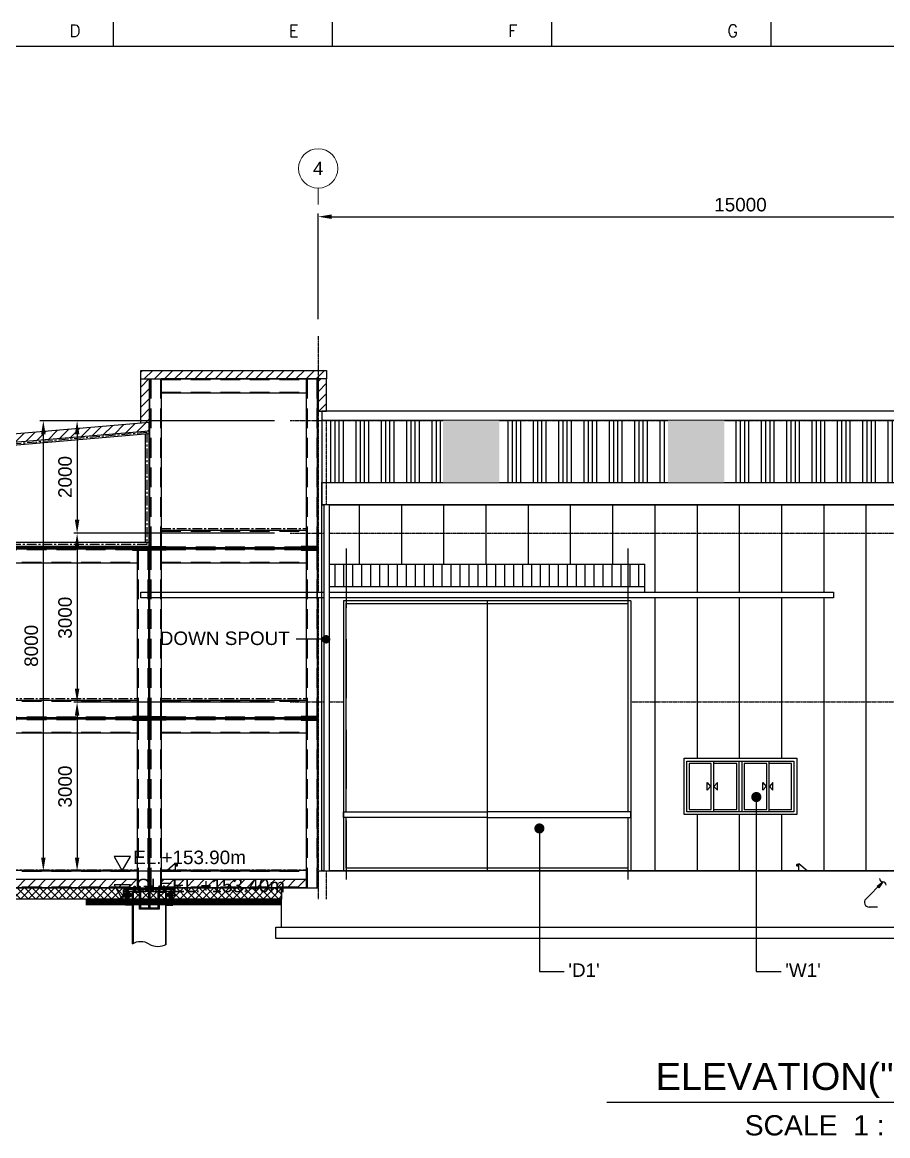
# Model space of a CAD drawing. Header units: millimetres. Extents: x 66027 to 360317, y -114806 to -64032.
# Drawn here: x 227261 to 242631, y -84436 to -64656 of the extents above; entities that cross this region are included whole.
import ezdxf
from ezdxf.enums import TextEntityAlignment as Align

# ---------------------------------------------------------------- set-up
doc = ezdxf.new("R2010")
doc.units = ezdxf.units.MM
doc.header["$LTSCALE"] = 140
doc.set_wipeout_variables(frame=1)
for name, pattern in [('CENTER', [2, 1.25, -0.25, 0.25, -0.25]), ('HIDDEN', [0.375, 0.25, -0.125]), ('Xref_PLAN_COALSHED_ELEVATION1$0$HID', [2.3, 1.5, -0.8])]:
    doc.linetypes.add(name, pattern=pattern)
doc.layers.get('Defpoints').update_dxf_attribs({"color": 175})
for name, color, linetype in [('1', 7, 'Continuous'), ('AA-WAXM-ASMB', 7, 'Continuous'), ('C_BLOCK', 7, 'Continuous'), ('C_CEN', 1, 'CENTER'), ('C_COLUMN-01', 2, 'Continuous'), ('C_CONC', 3, 'Continuous'), ('C_GIRDER', 2, 'Continuous'), ('C_HAT', 253, 'Continuous'), ('C_TEXT_01', 2, 'Continuous'), ('CONC', 3, 'Continuous'), ('DIM-SCALE', 7, 'Continuous'), ('finish', 1, 'Continuous'), ('HAT', 8, 'Continuous'), ('PLATE', 2, 'Continuous'), ('TAN-TIT', 30, 'Continuous'), ('TITLE', 7, 'Continuous'), ('Xref_Gypsum_ELEV2$0$AA-ELEV-PCN02', 2, 'Continuous'), ('Xref_Gypsum_ELEV2$0$AA-ELEV-PCN04', 4, 'Continuous'), ('Xref_Gypsum_ELEV2$0$AA-ELEV-PCN07', 7, 'Continuous'), ('Xref_Gypsum_ELEV2$0$AA-HAT', 8, 'Continuous'), ('Xref_Gypsum_ELEV2$0$NRC-A-PT-0013$0$WID', 4, 'Continuous'), ('Xref_Gypsum_ELEV2$0$WIN', 4, 'Continuous'), ('Xref_PLAN_COALSHED_ELEVATION1$0$AA-CLXM-OTHR', 8, 'Continuous'), ('Xref_PLAN_COALSHED_ELEVATION1$0$AA-DWXM-WIND', 4, 'Continuous'), ('Xref_PLAN_COALSHED_ELEVATION1$0$AA-ELEV-PCN08', 8, 'Continuous'), ('나사산', 1, 'Continuous'), ('중심선', 1, 'CENTER')]:
    doc.layers.add(name, color=color, linetype=linetype)
doc.styles.add('Arial', font='arial.ttf')
doc.styles.add('COM', font='COMPLEX', dxfattribs={"height": 5})
doc.styles.add('돋움', font='')
doc.styles.get('돋움').set_extended_font_data('Dotum')
doc.dimstyles.new('일반도면_0050', dxfattribs={"dimtxt": 200, "dimasz": 200, "dimexe": 50, "dimexo": 250, "dimgap": 75, "dimtad": 1, "dimdec": 0, "dimzin": 0, "dimdsep": 46, "dimtxsty": 'Arial', "dimcen": -250, "dimclrd": 7, "dimclre": 7, "dimclrt": 2, "dimadec": 0, "dimazin": 0, "dimtfac": 1, "dimtdec": 0, "dimtix": 1, "dimtmove": 2, "dimatfit": 3, "dimfxl": 1, "dimtolj": 1, "dimtzin": 0, "dimarcsym": 0})
doc.dimstyles.new('일반도면_0080', dxfattribs={"dimtxt": 240, "dimasz": 200, "dimexe": 80, "dimexo": 240, "dimgap": 80, "dimtad": 1, "dimdec": 0, "dimzin": 0, "dimdsep": 46, "dimtxsty": '돋움', "dimcen": -400, "dimclrd": 7, "dimclre": 7, "dimclrt": 2, "dimadec": 8, "dimazin": 0, "dimtfac": 1, "dimtdec": 4, "dimtix": 1, "dimtmove": 2, "dimatfit": 3, "dimfxl": 1, "dimtolj": 1, "dimtzin": 0, "dimarcsym": 0})
pattern_1 = [(90, (-6e-11, -161796), (-750, 5e-14), [])]
pattern_2 = [(45, (-538626.01, 32854.9), (-89.80256, 89.80256), [])]

# ---------------------------------------------------------------- blocks, each defined once
blk = doc.blocks.new('BORDER')
at = {"layer": 'TAN-TIT'}
for p, q in [((56891, 164680), (56891, 166122)), ((69870, 164680), (69870, 166122)), ((82848, 164680), (82848, 166122)), ((95827, 164680), (95827, 166122)), ((232823, 164680), (4977, 164680))]:
    blk.add_line(p, q, dxfattribs=at)
at = {"layer": 'TAN-TIT', "style": 'COM'}
for s, p in [('D', (54295, 165257)), ('E', (67274, 165257)), ('F', (80253, 165257)), ('G', (93231, 165257))]:
    blk.add_text(s, height=721, dxfattribs=at).set_placement(p)
blk = doc.blocks.new('*D226')
at = {"layer": 'Defpoints', "color": 0}
for p in [(247516, -68110), (232516, -70231), (247516, -70231)]:
    blk.add_point(p, dxfattribs=at)
at = {"layer": 'DIM-SCALE', "color": 7, "lineweight": -2}
for p, q in [((232516, -69931), (232516, -68050)), ((232756, -68110), (247276, -68110)), ((247516, -69931), (247516, -68050))]:
    blk.add_line(p, q, dxfattribs=at)
at = {"layer": 'DIM-SCALE', "color": 7}
for points in [[(232756, -68070), (232756, -68150), (232516, -68110)], [(247276, -68070), (247276, -68150), (247516, -68110)]]:
    blk.add_solid(points, dxfattribs=at)
at = {"layer": 'DIM-SCALE', "color": 2, "insert": (240016, -67897), "char_height": 240, "attachment_point": 5, "style": 'Arial'}
blk.add_mtext('\\A1;15000', dxfattribs=at)
blk = doc.blocks.new('*D228')
at = {"layer": 'Defpoints', "color": 0}
for p in [(232041, -71734), (227635, -79734), (232266, -79734)]:
    blk.add_point(p, dxfattribs=at)
at = {"layer": 'DIM-SCALE', "color": 7, "lineweight": -2}
for p, q in [((231741, -71734), (227575, -71734)), ((227635, -71974), (227635, -79494)), ((231966, -79734), (227575, -79734))]:
    blk.add_line(p, q, dxfattribs=at)
at = {"layer": 'DIM-SCALE', "color": 7}
for points in [[(227595, -71974), (227675, -71974), (227635, -71734)], [(227595, -79494), (227675, -79494), (227635, -79734)]]:
    blk.add_solid(points, dxfattribs=at)
at = {"layer": 'DIM-SCALE', "color": 2, "insert": (227422, -75734), "char_height": 240, "attachment_point": 5, "rotation": 90, "style": 'Arial'}
blk.add_mtext('\\A1;8000', dxfattribs=at)
blk = doc.blocks.new('*D229')
at = {"layer": 'Defpoints', "color": 0}
for p in [(232041, -71734), (228235, -73734), (232041, -73734)]:
    blk.add_point(p, dxfattribs=at)
at = {"layer": 'DIM-SCALE', "color": 7, "lineweight": -2}
for p, q in [((231741, -71734), (228175, -71734)), ((228235, -71974), (228235, -73494)), ((231741, -73734), (228175, -73734))]:
    blk.add_line(p, q, dxfattribs=at)
at = {"layer": 'DIM-SCALE', "color": 7}
for points in [[(228195, -71974), (228275, -71974), (228235, -71734)], [(228195, -73494), (228275, -73494), (228235, -73734)]]:
    blk.add_solid(points, dxfattribs=at)
at = {"layer": 'DIM-SCALE', "color": 2, "insert": (228022, -72734), "char_height": 240, "attachment_point": 5, "rotation": 90, "style": 'Arial'}
blk.add_mtext('\\A1;2000', dxfattribs=at)
blk = doc.blocks.new('*D230')
at = {"layer": 'Defpoints', "color": 0}
for p in [(232041, -76734), (228235, -79734), (230235, -79734)]:
    blk.add_point(p, dxfattribs=at)
at = {"layer": 'DIM-SCALE', "color": 7, "lineweight": -2}
for p, q in [((231741, -76734), (228175, -76734)), ((228235, -76974), (228235, -79494)), ((229935, -79734), (228175, -79734))]:
    blk.add_line(p, q, dxfattribs=at)
at = {"layer": 'DIM-SCALE', "color": 7}
for points in [[(228195, -76974), (228275, -76974), (228235, -76734)], [(228195, -79494), (228275, -79494), (228235, -79734)]]:
    blk.add_solid(points, dxfattribs=at)
at = {"layer": 'DIM-SCALE', "color": 2, "insert": (228022, -78234), "char_height": 240, "attachment_point": 5, "rotation": 90, "style": 'Arial'}
blk.add_mtext('\\A1;3000', dxfattribs=at)
blk = doc.blocks.new('*D231')
at = {"layer": 'Defpoints', "color": 0}
for p in [(232041, -73734), (228235, -76734), (232041, -76734)]:
    blk.add_point(p, dxfattribs=at)
at = {"layer": 'DIM-SCALE', "color": 7, "lineweight": -2}
for p, q in [((231741, -73734), (228175, -73734)), ((228235, -73974), (228235, -76494)), ((231741, -76734), (228175, -76734))]:
    blk.add_line(p, q, dxfattribs=at)
at = {"layer": 'DIM-SCALE', "color": 7}
for points in [[(228195, -73974), (228275, -73974), (228235, -73734)], [(228195, -76494), (228275, -76494), (228235, -76734)]]:
    blk.add_solid(points, dxfattribs=at)
at = {"layer": 'DIM-SCALE', "color": 2, "insert": (228022, -75234), "char_height": 240, "attachment_point": 5, "rotation": 90, "style": 'Arial'}
blk.add_mtext('\\A1;3000', dxfattribs=at)
blk = doc.blocks.new('S1')
at = {"layer": 'C_BLOCK', "color": 1, "linetype": 'Continuous'}
for p, q in [((1.58, 7.47), (-3.5, 2.39)), ((-0.15, 6.23), (1.58, 7.47)), ((-0.04, 6.22), (1.28, 7.17)), ((0.06, 6.21), (0.98, 6.87)), ((1.28, 7.17), (0.33, 5.84)), ((0.98, 6.87), (0.33, 5.95)), ((1.58, 7.47), (0.34, 5.74)), ((0.1, 5.98), (-0.15, 6.23)), ((-0.04, 6.22), (0.33, 5.84)), ((0.06, 6.21), (0.33, 5.95)), ((0.1, 5.98), (0.34, 5.74)), ((0.17, 6.21), (0.68, 6.57)), ((0.17, 6.21), (0.32, 6.06)), ((0.68, 6.57), (0.32, 6.06)), ((0, 0), (-2.51, 0))]:
    blk.add_line(p, q, dxfattribs=at)
for centre, radius, start, end in [((1.61, 8.49), 1.02, 181.7902, 268.2045), ((1.55, 6.45), 1.02, 1.7902, 88.2045), ((-2.51, 1.4), 1.4, 135, 270)]:
    blk.add_arc(centre, radius, start, end, dxfattribs=at)
blk = doc.blocks.new('A$C7A980776')
blk.add_wipeout([(0, 1000), (2000, 1000), (2000, 0), (0, 0)]).dxf.layer = 'Xref_Gypsum_ELEV2$0$WIN'
at = {"layer": 'Xref_Gypsum_ELEV2$0$NRC-A-PT-0013$0$WID', "color": 9, "linetype": 'Continuous'}
for p, q in [((421, 432), (421, 568)), ((421, 568), (483, 500)), ((421, 432), (421, 568)), ((421, 568), (483, 500)), ((483, 500), (421, 432)), ((483, 500), (421, 432)), ((604, 568), (543, 500)), ((543, 500), (604, 432)), ((604, 432), (604, 568)), ((1408, 432), (1408, 568)), ((1408, 568), (1470, 500)), ((1408, 432), (1408, 568)), ((1408, 568), (1470, 500)), ((1470, 500), (1408, 432)), ((1470, 500), (1408, 432)), ((1592, 568), (1530, 500)), ((1530, 500), (1592, 432)), ((1592, 432), (1592, 568))]:
    blk.add_line(p, q, dxfattribs=at)
at = {"layer": 'Xref_Gypsum_ELEV2$0$WIN', "color": 5}
for p, q in [((493, 950), (493, 50)), ((1480, 950), (1480, 50))]:
    blk.add_line(p, q, dxfattribs=at)
at = {"layer": 'Xref_Gypsum_ELEV2$0$WIN'}
for p, q in [((975, 950), (975, 50)), ((1025, 950), (1025, 50))]:
    blk.add_line(p, q, dxfattribs=at)
for points in [[(0, 0), (2000, 0), (2000, 1000), (0, 1000)], [(50, 50), (1950, 50), (1950, 950), (50, 950)]]:
    blk.add_lwpolyline(points, close=True, dxfattribs=at)
at = {"layer": 'Xref_Gypsum_ELEV2$0$WIN', "color": 5}
for points in [[(493, 90), (90, 90), (90, 910), (493, 910)], [(1480, 90), (1065, 90), (1065, 910), (1480, 910)]]:
    blk.add_lwpolyline(points, dxfattribs=at)
for points in [[(533, 910), (935, 910), (935, 90), (533, 90)], [(1520, 910), (1910, 910), (1910, 90), (1520, 90)]]:
    blk.add_lwpolyline(points, close=True, dxfattribs=at)
blk = doc.blocks.new('*U150')
blk.add_wipeout([(0, 6502), (100, 6502), (100, 0), (0, 0)]).dxf.layer = 'Xref_Gypsum_ELEV2$0$AA-HAT'
at = {"layer": 'Xref_Gypsum_ELEV2$0$AA-ELEV-PCN04'}
blk.add_lwpolyline([(0, 0), (100, 0), (100, 6502), (0, 6502)], close=True, dxfattribs=at)
blk = doc.blocks.new('_DatumFilled')
at = {"color": 0, "linetype": 'ByBlock'}
blk.add_solid([(0, 0.58), (-1, 0), (0, -0.58)], dxfattribs=at)
blk = doc.blocks.new('A$C6AAD2DAC')
at = {"layer": 'C_GIRDER'}
h = blk.add_hatch(dxfattribs=at)
h.set_pattern_fill('AR-CONC', color=8, scale=5, style=0)
h.set_pattern_definition([(50, (-570551.594, 28468.113), (35.8630091, -3.1376067), [3.75, -41.25]), (355, (-570551.594, 28468.113), (-6.9375667, 37.6096067), [3, -33]), (100.4514, (-570548.605, 28467.85), (28.925469, 34.471977), [3.1870095, -35.0571056]), (46.1842, (-570551.594, 28478.113), (53.3620524, -8.2759507), [5.625, -61.875]), (96.6356, (-570547.147, 28477.423), (46.7331353, 48.7058935), [4.7805144, -52.58565]), (351.1842, (-570551.594, 28478.113), (46.733097, 48.70593), [4.5, -49.5]), (21, (-570546.594, 28475.613), (29.8453526, -20.1309445), [3.75, -41.25]), (326, (-570546.594, 28475.613), (12.1657666, 36.2575023), [3, -33]), (71.4514, (-570544.107, 28473.936), (42.0111314, 16.1265248), [3.1870095, -35.0571056]), (37.5, (-570551.594, 28468.113), (0.60799277, 16.6446927), [0, -32.6, 0, -33.5, 0, -33.125]), (7.5, (-570551.594, 28468.113), (13.15347687, 19.7205856), [0, -19.1, 0, -31.85, 0, -12.625]), (327.5, (-570562.744, 28468.113), (26.6911218, -1.1277436), [0, -12.5, 0, -39, 0, -51.75]), (317.5, (-570567.744, 28468.113), (29.1593085, 5.0052491), [0, -16.25, 0, -25.9, 0, -36.75])])
h.paths.add_polyline_path([(66, -30), (6, -30), (6, -80), (31, -80), (31, -70), (58, -70), (56, -69, -0.038368), (54, -68), (54, -48, -0.038368), (56, -47), (58, -46), (66, -46)])
h.paths.add_polyline_path([(156, -50), (170, -50), (306, -50), (306, -30), (96, -30), (96, -46), (104, -46), (106, -47, -0.038368), (108, -48), (108, -68, -0.038368), (106, -69), (104, -70), (131, -70), (131, -80), (156, -80)])
h.paths.add_polyline_path([(779, -33), (790, -36), (792, -30), (606, -30), (606, -50), (742, -50), (756, -50), (756, -80), (781, -80), (781, -70), (808, -70), (806, -69, -0.038368), (804, -68), (804, -48, -0.038368), (806, -47), (808, -46), (816, -46), (816, -30), (792, -30), (790, -36), (794, -36), (778, -69)])
h.paths.add_polyline_path([(906, -30), (846, -30), (846, -46), (854, -46), (856, -47, -0.038368), (858, -48), (858, -68, -0.038368), (856, -69), (854, -70), (881, -70), (881, -80), (906, -80)])
h.paths.add_polyline_path([(281, -50), (281, -350), (631, -350), (631, -50), (606, -50), (606, -330), (306, -330), (306, -50)])
at = {"layer": 'C_HAT'}
h = blk.add_hatch(dxfattribs=at)
h.set_pattern_fill('ANSI31', color=8, scale=100, style=0)
h.set_pattern_definition([(45, (-574219.121, 21868.165), (-8.83883476, 8.83883476), [])])
h.paths.add_polyline_path([(456, 30), (156, 30), (156, 10), (456, 10)])
h = blk.add_hatch(dxfattribs=at)
h.set_pattern_fill('ANSI31', color=8, scale=100, style=0)
h.set_pattern_definition([(135, (575131.121, 21868.165), (8.83883476, 8.83883476), [])])
h.paths.add_polyline_path([(456, 30), (756, 30), (756, 10), (456, 10)])
at = {"color": 8}
for p, q in [((181, 46), (179, 45)), ((179, 45), (179, 31)), ((181, 30), (179, 31)), ((211, 46), (181, 46)), ((211, 30), (181, 30)), ((186, 56), (187, 57)), ((186, -29), (186, 56)), ((186, 56), (206, 56)), ((187, 57), (205, 57)), ((187, 45), (187, 31)), ((205, 57), (206, 56)), ((205, 45), (205, 31)), ((206, 56), (206, -29)), ((213, 45), (211, 46)), ((213, 31), (211, 30)), ((213, 45), (213, 31)), ((262, 46), (260, 45)), ((260, 45), (260, 31)), ((262, 30), (260, 31)), ((292, 46), (262, 46)), ((292, 30), (262, 30)), ((267, 56), (268, 57)), ((267, -29), (267, 56)), ((267, 56), (287, 56)), ((268, 57), (286, 57)), ((268, 45), (268, 31)), ((286, 57), (287, 56)), ((286, 45), (286, 31)), ((287, 56), (287, -29)), ((294, 45), (292, 46)), ((294, 31), (292, 30)), ((294, 45), (294, 31)), ((391, 46), (389, 45)), ((389, 45), (389, 31)), ((391, 30), (389, 31)), ((421, 46), (391, 46)), ((421, 30), (391, 30)), ((396, 56), (397, 57)), ((396, -29), (396, 56)), ((396, 56), (416, 56)), ((397, 57), (415, 57)), ((397, 45), (397, 31)), ((415, 57), (416, 56)), ((415, 45), (415, 31)), ((416, 56), (416, -29)), ((423, 45), (421, 46)), ((423, 31), (421, 30)), ((423, 45), (423, 31)), ((489, 45), (491, 46)), ((489, 45), (489, 31)), ((489, 31), (491, 30)), ((491, 46), (521, 46)), ((491, 30), (521, 30)), ((497, 57), (496, 56)), ((516, 56), (496, 56)), ((496, 56), (496, -29)), ((515, 57), (497, 57)), ((497, 45), (497, 31)), ((516, 56), (515, 57)), ((515, 45), (515, 31)), ((516, -29), (516, 56)), ((521, 46), (523, 45)), ((521, 30), (523, 31)), ((523, 45), (523, 31)), ((618, 45), (620, 46)), ((618, 45), (618, 31)), ((618, 31), (620, 30)), ((620, 46), (650, 46)), ((620, 30), (650, 30)), ((626, 57), (625, 56)), ((645, 56), (625, 56)), ((625, 56), (625, -29)), ((644, 57), (626, 57)), ((626, 45), (626, 31)), ((645, 56), (644, 57)), ((644, 45), (644, 31)), ((645, -29), (645, 56)), ((650, 46), (652, 45)), ((650, 30), (652, 31)), ((652, 45), (652, 31)), ((699, 45), (701, 46)), ((699, 45), (699, 31)), ((699, 31), (701, 30)), ((701, 46), (731, 46)), ((701, 30), (731, 30)), ((707, 57), (706, 56)), ((726, 56), (706, 56)), ((706, 56), (706, -29)), ((725, 57), (707, 57)), ((707, 45), (707, 31)), ((726, 56), (725, 57)), ((725, 45), (725, 31)), ((726, -29), (726, 56)), ((731, 46), (733, 45)), ((731, 30), (733, 31)), ((733, 45), (733, 31)), ((58, -46), (54, -48)), ((54, -48), (54, -68)), ((58, -70), (54, -68)), ((58, -120), (54, -122)), ((54, -122), (54, -142)), ((58, -144), (54, -142)), ((104, -46), (58, -46)), ((104, -70), (58, -70)), ((104, -120), (58, -120)), ((104, -144), (58, -144)), ((66, -32), (68, -30)), ((66, -32), (66, -150)), ((66, -32), (96, -32)), ((66, -150), (96, -150)), ((66, -150), (68, -152)), ((68, -30), (94, -30)), ((68, -48), (68, -68)), ((68, -122), (68, -142)), ((68, -152), (94, -152)), ((94, -30), (96, -32)), ((94, -48), (94, -68)), ((94, -122), (94, -142)), ((94, -152), (96, -150)), ((96, -150), (96, -32)), ((108, -48), (104, -46)), ((108, -68), (104, -70)), ((108, -122), (104, -120)), ((108, -142), (104, -144)), ((108, -48), (108, -68)), ((108, -122), (108, -142)), ((186, -29), (206, -29)), ((186, -29), (187, -30)), ((187, -30), (205, -30)), ((205, -30), (206, -29)), ((256, -30), (257, -29)), ((267, -29), (287, -29)), ((267, -29), (268, -30)), ((268, -30), (286, -30)), ((396, -29), (416, -29)), ((396, -29), (397, -30)), ((397, -30), (415, -30)), ((415, -30), (416, -29)), ((516, -29), (496, -29)), ((497, -30), (496, -29)), ((515, -30), (497, -30)), ((516, -29), (515, -30)), ((645, -29), (625, -29)), ((644, -30), (626, -30)), ((645, -29), (644, -30)), ((656, -30), (655, -29)), ((726, -29), (706, -29)), ((707, -30), (706, -29)), ((725, -30), (707, -30)), ((726, -29), (725, -30)), ((804, -48), (808, -46)), ((804, -48), (804, -68)), ((804, -68), (808, -70)), ((804, -122), (808, -120)), ((804, -122), (804, -142)), ((804, -142), (808, -144)), ((808, -46), (854, -46)), ((808, -70), (854, -70)), ((808, -120), (854, -120)), ((808, -144), (854, -144)), ((818, -30), (816, -32)), ((816, -150), (816, -32)), ((846, -32), (816, -32)), ((846, -150), (816, -150)), ((818, -152), (816, -150)), ((844, -30), (818, -30)), ((818, -48), (818, -68)), ((818, -122), (818, -142)), ((844, -152), (818, -152)), ((846, -32), (844, -30)), ((844, -48), (844, -68)), ((844, -122), (844, -142)), ((846, -150), (844, -152)), ((846, -32), (846, -150)), ((854, -46), (858, -48)), ((854, -70), (858, -68)), ((854, -120), (858, -122)), ((854, -144), (858, -142)), ((858, -48), (858, -68)), ((858, -122), (858, -142))]:
    blk.add_line(p, q, dxfattribs=at)
for points in [[(226, 10), (166, 10), (166, 0), (226, 0)], [(307, 10), (247, 10), (247, 0), (307, 0)], [(436, 10), (376, 10), (376, 0), (436, 0)], [(476, 10), (536, 10), (536, 0), (476, 0)], [(605, 10), (665, 10), (665, 0), (605, 0)], [(686, 10), (746, 10), (746, 0), (686, 0)], [(31, -70), (131, -70), (131, -80), (31, -80)], [(31, -120), (131, -120), (131, -110), (31, -110)], [(36, -110), (136, -110), (156, -130), (156, -280), (36, -280)], [(876, -110), (776, -110), (756, -130), (756, -280), (876, -280)], [(881, -70), (781, -70), (781, -80), (881, -80)], [(881, -120), (781, -120), (781, -110), (881, -110)]]:
    blk.add_lwpolyline(points, close=True, dxfattribs=at)
for centre, radius, start, end in [((183, 38), 7.66, 55.591, 124.409), ((183, 38), 7.66, 235.591, 304.409), ((196, 16), 30, 90.4002, 107.1986), ((196, 60), 30, 252.8014, 269.5998), ((196, 16), 30, 72.8014, 89.5998), ((196, 60), 30, 270.4002, 287.1986), ((209, 38), 7.66, 55.591, 124.409), ((209, 38), 7.66, 235.591, 304.409), ((264, 38), 7.66, 55.591, 124.409), ((264, 38), 7.66, 235.591, 304.409), ((277, 16), 30, 90.4002, 107.1986), ((277, 60), 30, 252.8014, 269.5998), ((277, 16), 30, 72.8014, 89.5998), ((277, 60), 30, 270.4002, 287.1986), ((290, 38), 7.66, 55.591, 124.409), ((290, 38), 7.66, 235.591, 304.409), ((393, 38), 7.66, 55.591, 124.409), ((393, 38), 7.66, 235.591, 304.409), ((406, 16), 30, 90.4002, 107.1986), ((406, 60), 30, 252.8014, 269.5998), ((406, 16), 30, 72.8014, 89.5998), ((406, 60), 30, 270.4002, 287.1986), ((419, 38), 7.66, 55.591, 124.409), ((419, 38), 7.66, 235.591, 304.409), ((493, 38), 7.66, 55.591, 124.409), ((493, 38), 7.66, 235.591, 304.409), ((506, 16), 30, 90.4002, 107.1986), ((506, 60), 30, 252.8014, 269.5998), ((506, 16), 30, 72.8014, 89.5998), ((506, 60), 30, 270.4002, 287.1986), ((519, 38), 7.66, 55.591, 124.409), ((519, 38), 7.66, 235.591, 304.409), ((622, 38), 7.66, 55.591, 124.409), ((622, 38), 7.66, 235.591, 304.409), ((635, 16), 30, 90.4002, 107.1986), ((635, 60), 30, 252.8014, 269.5998), ((635, 16), 30, 72.8014, 89.5998), ((635, 60), 30, 270.4002, 287.1986), ((648, 38), 7.66, 55.591, 124.409), ((648, 38), 7.66, 235.591, 304.409), ((703, 38), 7.66, 55.591, 124.409), ((703, 38), 7.66, 235.591, 304.409), ((716, 16), 30, 90.4002, 107.1986), ((716, 60), 30, 252.8014, 269.5998), ((716, 16), 30, 72.8014, 89.5998), ((716, 60), 30, 270.4002, 287.1986), ((729, 38), 7.66, 55.591, 124.409), ((729, 38), 7.66, 235.591, 304.409), ((61, -58), 11.7, 55.591, 124.409), ((61, -58), 11.7, 235.591, 304.409), ((61, -132), 11.7, 55.591, 124.409), ((61, -132), 11.7, 235.591, 304.409), ((81, -92), 46, 90.4002, 107.1986), ((81, -24), 46, 252.8014, 269.5998), ((81, -166), 46, 90.4002, 107.1986), ((81, -98), 46, 252.8014, 269.5998), ((81, -92), 46, 72.8014, 89.5998), ((81, -24), 46, 270.4002, 287.1986), ((81, -166), 46, 72.8014, 89.5998), ((81, -98), 46, 270.4002, 287.1986), ((101, -58), 11.7, 55.591, 124.409), ((101, -58), 11.7, 235.591, 304.409), ((101, -132), 11.7, 55.591, 124.409), ((101, -132), 11.7, 235.591, 304.409), ((811, -58), 11.7, 55.591, 124.409), ((811, -58), 11.7, 235.591, 304.409), ((811, -132), 11.7, 55.591, 124.409), ((811, -132), 11.7, 235.591, 304.409), ((831, -92), 46, 90.4002, 107.1986), ((831, -24), 46, 252.8014, 269.5998), ((831, -166), 46, 90.4002, 107.1986), ((831, -98), 46, 252.8014, 269.5998), ((831, -92), 46, 72.8014, 89.5998), ((831, -24), 46, 270.4002, 287.1986), ((831, -166), 46, 72.8014, 89.5998), ((831, -98), 46, 270.4002, 287.1986), ((851, -58), 11.7, 55.591, 124.409), ((851, -58), 11.7, 235.591, 304.409), ((851, -132), 11.7, 55.591, 124.409), ((851, -132), 11.7, 235.591, 304.409)]:
    blk.add_arc(centre, radius, start, end, dxfattribs=at)
at = {"layer": 'C_CEN', "color": 8, "linetype": 'Continuous'}
for centre, start, end in [((304, -1225), 59.1258, 120.8742), ((608, -715), 239.1258, 300.8742)]:
    blk.add_arc(centre, 297, start, end, dxfattribs=at)
at = {"layer": 'C_GIRDER', "color": 8}
for p, q in [((281, -350), (281, -50)), ((631, -50), (631, -350)), ((631, -350), (281, -350))]:
    blk.add_line(p, q, dxfattribs=at)
for points in [[(0, 0), (6, 0), (6, -110), (0, -110)], [(456, 10), (156, 10), (156, 30), (456, 30)], [(456, 10), (756, 10), (756, 30), (456, 30)], [(912, 0), (906, 0), (906, -110), (912, -110)], [(306, -30), (606, -30), (606, -330), (306, -330)], [(446, -30), (466, -30), (466, -330), (446, -330)]]:
    blk.add_lwpolyline(points, close=True, dxfattribs=at)
at = {"layer": 'CONC', "color": 8}
for points in [[(170, -960), (170, -50), (281, -50)], [(631, -50), (742, -50), (742, -980)]]:
    blk.add_lwpolyline(points, dxfattribs=at)
at = {"layer": 'PLATE', "color": 8}
for points in [[(906, -30), (906, 0), (6, 0), (6, -30)], [(156, -80), (156, -110), (6, -110), (6, -80)], [(756, -80), (756, -110), (906, -110), (906, -80)]]:
    blk.add_lwpolyline(points, close=True, dxfattribs=at)
for points in [[(156, -967), (156, -50), (170, -50), (170, -960)], [(756, -973), (756, -50), (742, -50), (742, -980)]]:
    blk.add_lwpolyline(points, dxfattribs=at)
at = {"layer": '나사산', "color": 8}
for p, q in [((187, 57), (187, -30)), ((205, 57), (205, -30)), ((268, 57), (268, -30)), ((286, 57), (286, -30)), ((397, 57), (397, -30)), ((415, 57), (415, -30)), ((497, 57), (497, -30)), ((515, 57), (515, -30)), ((626, 57), (626, -30)), ((644, 57), (644, -30)), ((707, 57), (707, -30)), ((725, 57), (725, -30)), ((68, -152), (68, -32)), ((94, -152), (94, -32)), ((818, -152), (818, -32)), ((844, -152), (844, -32))]:
    blk.add_line(p, q, dxfattribs=at)
at = {"layer": '중심선', "color": 8}
for p, q in [((196, -32), (196, 59)), ((196, 28), (196, 48)), ((196, 45), (196, -31)), ((277, -32), (277, 59)), ((277, 28), (277, 48)), ((277, 45), (277, -31)), ((406, -32), (406, 59)), ((406, 28), (406, 48)), ((406, 45), (406, -31)), ((506, -32), (506, 59)), ((506, 28), (506, 48)), ((506, 45), (506, -31)), ((635, -32), (635, 59)), ((635, 28), (635, 48)), ((635, 45), (635, -31)), ((716, -32), (716, 59)), ((716, 28), (716, 48)), ((716, 45), (716, -31)), ((81, -20), (81, -152)), ((81, -30), (81, -22)), ((81, -152), (81, -118)), ((831, -20), (831, -152)), ((831, -30), (831, -22)), ((831, -152), (831, -118))]:
    blk.add_line(p, q, dxfattribs=at)
at = {"color": 8, "yscale": 20, "zscale": 20}
for p, xscale in [((156, -80), 20), ((756, -80), -20)]:
    blk.add_blockref('_DatumFilled', p, dxfattribs=dict(at, xscale=xscale))
blk = doc.blocks.new('A$C72F612F9')
at = {"layer": 'C_GIRDER'}
h = blk.add_hatch(dxfattribs=at)
h.set_pattern_fill('ANSI37', color=8, scale=30)
h.set_pattern_definition([(45, (-538626.01, 32854.9), (-67.351921, 67.351921), []), (135, (-538626.01, 32854.9), (-67.351921, -67.351921), [])])
h.paths.add_polyline_path([(-650, -500), (-650, -300), (-9150, -300), (-9150, -500)])
at = {"layer": 'finish'}
h = blk.add_hatch(dxfattribs=at)
h.set_pattern_fill('ANSI31', color=8, scale=40, style=0)
h.set_pattern_definition([(45, (-538626.01, 32758.7), (-89.80256, 89.80256), [])])
h.paths.add_polyline_path([(-3150, 8740), (150, 8740), (150, 8890), (-3150, 8890)])
h = blk.add_hatch(dxfattribs=at)
h.set_pattern_fill('ANSI31', color=8, scale=40, style=0)
h.set_pattern_definition(pattern_2)
h.paths.add_polyline_path([(-3150, 7951), (-3000, 7964), (-3000, 8740), (-3150, 8740)])
h = blk.add_hatch(dxfattribs=at)
h.set_pattern_fill('ANSI31', color=8, scale=40, style=0)
h.set_pattern_definition(pattern_2)
h.paths.add_polyline_path([(0, 8166), (150, 8166), (150, 8740), (0, 8740)])
h = blk.add_hatch(dxfattribs=at)
h.set_pattern_fill('ANSI31', color=8, scale=40, style=0)
h.set_pattern_definition([(45, (-529884.3, 55959.23), (-89.80256, 89.80256), [])])
h.paths.add_polyline_path([(-3000, 7813), (-3000, 7964), (-9150, 7441), (-9150, 5740), (-9000, 5740), (-9000, 7303)])
h = blk.add_hatch(dxfattribs=at)
h.set_pattern_fill('ANSI31', color=8, scale=40, style=0)
h.set_pattern_definition([(45, (-541626.01, 32854.9), (-89.80256, 89.80256), [])])
h.paths.add_polyline_path([(-3214, -150), (-5787, -150), (-5787, -300), (-3214, -300)])
h = blk.add_hatch(dxfattribs=at)
h.set_pattern_fill('ANSI31', color=8, scale=40, style=0)
h.set_pattern_definition(pattern_2)
h.paths.add_polyline_path([(-214, -150), (-2787, -150), (-2787, -300), (-214, -300)])
at = {"layer": 'C_CEN', "color": 8}
for p, q in [((-3042, 7785), (-8952, 7282)), ((-3042, 7785), (-3042, 5798)), ((-2793, 6082), (-213, 6082)), ((-2793, 6050), (-213, 6050)), ((-3042, 5798), (-8952, 5798)), ((-5787, 3062), (-3213, 3062)), ((-5787, 3030), (-3213, 3030)), ((-2787, 3062), (-213, 3062)), ((-2787, 3030), (-213, 3030)), ((-5787, 16), (-3214, 16)), ((-5787, 10), (-3214, 10)), ((-3214, 16), (-3214, 10)), ((-2787, 16), (-214, 16)), ((-2787, 10), (-214, 10)), ((-214, 16), (-214, 10))]:
    blk.add_line(p, q, dxfattribs=at)
at = {"layer": 'C_COLUMN-01', "color": 8}
for points in [[(-2990, 5760), (-2990, 8740), (-2787, 8740), (-2787, 5760)], [(-10, 5760), (-10, 8740), (-213, 8740), (-213, 5760)], [(-3213, 5700), (-3213, 2740)], [(-3010, 2740), (-3010, 5700)], [(-2990, 2740), (-2990, 5700)], [(-2787, 5700), (-2787, 2740)], [(-213, 5700), (-213, 2740)], [(-10, 2740), (-10, 5700)], [(-3213, 2680), (-3213, -300), (-3010, -300), (-3010, 2680)], [(-2787, 2680), (-2787, -300), (-2990, -300), (-2990, 2680)], [(-213, 2680), (-213, -300), (-10, -300), (-10, 2680)]]:
    blk.add_lwpolyline(points, dxfattribs=at)
at = {"layer": 'C_CONC', "color": 8}
for p, q in [((0, -300), (0, 0)), ((0, 0), (21000, 0)), ((-650, -1000), (-650, -300)), ((-650, -300), (0, -300)), ((-650, -1000), (21750, -1000))]:
    blk.add_line(p, q, dxfattribs=at)
at = {"layer": 'C_CONC', "color": 8, "ltscale": 0.1}
for points in [[(-650, -500), (-3000, -500), (-3000, -300), (-650, -300), (-650, -500)], [(21850, -1200), (-750, -1200), (-750, -1000), (21850, -1000), (21850, -1200)]]:
    blk.add_lwpolyline(points, dxfattribs=at)
at = {"layer": 'C_GIRDER', "color": 8, "linetype": 'HIDDEN', "ltscale": 10}
for p, q in [((-2974, 8740), (-2974, 5760)), ((-2803, 8740), (-2803, 5760)), ((-2787, 8727), (-213, 8727)), ((-197, 8740), (-197, 5760)), ((-26, 8740), (-26, 5760)), ((-2787, 8502), (-213, 8502)), ((-2787, 6034), (-213, 6034)), ((-2700, 5756), (-300, 5756)), ((-5700, 5707), (-3300, 5707)), ((-3197, 5700), (-3197, 2740)), ((-3026, 5700), (-3026, 2740)), ((-2974, 5700), (-2974, 2740)), ((-2803, 5700), (-2803, 2740)), ((-2700, 5707), (-300, 5707)), ((-197, 5700), (-197, 2740)), ((-26, 5700), (-26, 2740)), ((-5787, 5482), (-3213, 5482)), ((-2787, 5482), (-213, 5482)), ((-5787, 3014), (-3213, 3014)), ((-2787, 3014), (-213, 3014)), ((-5700, 2736), (-3300, 2736)), ((-5700, 2687), (-3300, 2687)), ((-3197, 2680), (-3197, -300)), ((-3026, 2680), (-3026, -300)), ((-2974, 2680), (-2974, -300)), ((-2803, 2680), (-2803, -300)), ((-2700, 2736), (-300, 2736)), ((-2700, 2687), (-300, 2687)), ((-197, 2680), (-197, -300)), ((-26, 2680), (-26, -300)), ((-5787, 2462), (-3213, 2462)), ((-2787, 2462), (-213, 2462)), ((-5787, -6), (-3214, -6)), ((-2787, -6), (-214, -6)), ((-5787, -284), (-3214, -284)), ((-2787, -284), (-214, -284))]:
    blk.add_line(p, q, dxfattribs=at)
at = {"layer": 'C_GIRDER', "color": 8}
for p, q in [((-213, 8740), (-2787, 8740)), ((-3010, 7813), (-8984, 7305)), ((-3010, 7762), (-8984, 7255)), ((-3073, 7757), (-3073, 5836)), ((-3010, 7813), (-3010, 5760)), ((-3010, 5836), (-8990, 5836)), ((-3010, 5760), (-8990, 5760))]:
    blk.add_line(p, q, dxfattribs=at)
for points in [[(-2787, 8740), (-213, 8740)], [(-213, 8740), (-213, 8488), (-2787, 8488), (-2787, 8740)], [(-2787, 5760), (-2787, 6050), (-213, 6050), (-213, 5760)], [(-3214, 5740), (-3214, 5740), (-8786, 5740)], [(-213, 5740), (-213, 5740), (-2787, 5740)], [(-5787, 5720), (-3213, 5720)], [(-3213, 5700), (-3213, 5468), (-5787, 5468), (-5787, 5700)], [(-2787, 5720), (-213, 5720)], [(-213, 5700), (-213, 5468), (-2787, 5468), (-2787, 5700)], [(-5787, 2740), (-5787, 3030), (-3213, 3030), (-3213, 2740)], [(-2787, 2740), (-2787, 3030), (-213, 3030), (-213, 2740)], [(-3213, 2720), (-3213, 2720), (-5787, 2720)], [(-5787, 2700), (-3213, 2700)], [(-3213, 2680), (-3213, 2448), (-5787, 2448), (-5787, 2680)], [(-213, 2720), (-213, 2720), (-2787, 2720)], [(-2787, 2700), (-213, 2700)], [(-213, 2680), (-213, 2448), (-2787, 2448), (-2787, 2680)]]:
    blk.add_lwpolyline(points, dxfattribs=at)
for points in [[(-3000, 5760), (-3300, 5760), (-3300, 5740), (-3000, 5740)], [(-3000, 5740), (-3300, 5740), (-3300, 5720), (-3000, 5720)], [(-3000, 5760), (-2700, 5760), (-2700, 5740), (-3000, 5740)], [(-3000, 5740), (-2700, 5740), (-2700, 5720), (-3000, 5720)], [(0, 5760), (-300, 5760), (-300, 5740), (0, 5740)], [(0, 5740), (-300, 5740), (-300, 5720), (0, 5720)], [(-3000, 5720), (-3300, 5720), (-3300, 5700), (-3000, 5700)], [(-3000, 5720), (-2700, 5720), (-2700, 5700), (-3000, 5700)], [(0, 5720), (-300, 5720), (-300, 5700), (0, 5700)], [(-3000, 2740), (-3300, 2740), (-3300, 2720), (-3000, 2720)], [(-3000, 2720), (-3300, 2720), (-3300, 2700), (-3000, 2700)], [(-3000, 2700), (-3300, 2700), (-3300, 2680), (-3000, 2680)], [(-3000, 2740), (-2700, 2740), (-2700, 2720), (-3000, 2720)], [(-3000, 2720), (-2700, 2720), (-2700, 2700), (-3000, 2700)], [(-3000, 2700), (-2700, 2700), (-2700, 2680), (-3000, 2680)], [(0, 2740), (-300, 2740), (-300, 2720), (0, 2720)], [(0, 2720), (-300, 2720), (-300, 2700), (0, 2700)], [(0, 2700), (-300, 2700), (-300, 2680), (0, 2680)], [(-5787, 10), (-3214, 10), (-3214, -300), (-5787, -300)], [(-2787, 10), (-214, 10), (-214, -300), (-2787, -300)]]:
    blk.add_lwpolyline(points, close=True, dxfattribs=at)
at = {"layer": 'finish', "color": 8}
for p, q in [((-3150, 8740), (-3150, 8890)), ((-3150, 8890), (150, 8890)), ((-3000, 8740), (-3000, 8740)), ((-3000, 8740), (0, 8740)), ((0, 8740), (0, 8740)), ((150, 8890), (150, 8740)), ((0, 8166), (150, 8166)), ((-3000, 7964), (-9150, 7441)), ((-3000, 7813), (-3000, 7964)), ((-3000, 7813), (-9000, 7303)), ((-3000, 7813), (-3000, 5740)), ((-5787, -150), (-3214, -150)), ((-3214, -150), (-3214, -300)), ((-2787, -150), (-214, -150)), ((-2787, -150), (-2787, -300)), ((-214, -150), (-214, -300)), ((-5787, -300), (-3214, -300)), ((-2787, -300), (-214, -300))]:
    blk.add_line(p, q, dxfattribs=at)
for points in [[(-3150, 7951), (-3150, 8740), (-3000, 8740), (-3000, 7964)], [(150, 8166), (150, 8740), (0, 8740), (0, 8166)]]:
    blk.add_lwpolyline(points, dxfattribs=at)
blk.add_lwpolyline([(-9150, -300), (-650, -300), (-650, -500), (-9150, -500)], close=True, dxfattribs=at)
blk.add_blockref('A$C6AAD2DAC', (-3456, -330), dxfattribs=at)

msp = doc.modelspace()

# ---------------------------------------------------------------- hatches: boundary and pattern name
at = {"layer": 'HAT', "ltscale": 100}
h = msp.add_hatch(dxfattribs=at)
h.set_pattern_fill('ANSI34', color=252, scale=600, angle=585)
h.set_pattern_definition([(270, (-2366684.33, 499623.25), (450, -7e-13), []), (270, (-2366759.33, 499548.25), (450, -7e-13), []), (270, (-2366834.33, 499473.25), (450, -7e-13), []), (270, (-2366909.33, 499398.25), (450, -7e-13), [])])
h.paths.add_polyline_path([(234731.3, -72829.4), (234731.3, -71731), (232581.3, -71731), (232581.3, -72829.4)])
h.paths.add_polyline_path([(235731.3, -71731), (235731.3, -72829.4), (238731.3, -72829.4), (238731.3, -71731)])
h.paths.add_polyline_path([(239731.3, -71731), (239731.3, -72829.4), (242731.3, -72829.4), (242731.3, -71731)])
h.paths.add_polyline_path([(243731.3, -71731), (243731.3, -72829.4), (246731.3, -72829.4), (246731.3, -71731)])
h.paths.add_polyline_path([(247731.3, -71731), (247731.3, -72829.4), (250731.3, -72829.4), (250731.3, -71731)])
h.paths.add_polyline_path([(251731.3, -72829.4), (253516.3, -72829.4), (253516.3, -71731), (251731.3, -71731)])

# ---------------------------------------------------------------- linework, layer by layer
at = {"color": 2}
for p, q in [((228390.7, -80231), (231866.3, -80231)), ((228390.7, -80251), (231866.3, -80251)), ((228390.7, -80271), (231866.3, -80271)), ((228390.7, -80291), (231866.3, -80291)), ((228390.7, -80311), (231866.3, -80311)), ((228390.7, -80331), (231866.3, -80331))]:
    msp.add_line(p, q, dxfattribs=at)
at = {"color": 1, "elevation": 0}
for points in [[(229184.1, -79477.5), (228891.4, -79477.5), (229037.8, -79731)], [(229184.1, -79977.5), (228891.4, -79977.5), (229037.8, -80231)]]:
    msp.add_lwpolyline(points, close=True, dxfattribs=at)
at = {"layer": 'C_BLOCK', "lineweight": 0}
msp.add_line((232516.3, -67601.1), (232516.3, -67892.8), dxfattribs=at)
msp.add_circle((232516.3, -67251.1), 350, dxfattribs=at)
at = {"layer": 'C_CEN', "color": 1, "ltscale": 0.1}
for p, q in [((232516.3, -70231), (232516.3, -80231)), ((232016.3, -71731), (254016.3, -71731)), ((232666.3, -80231), (232666.3, -71731)), ((232016.3, -73731), (254016.3, -73731)), ((232016.3, -76731), (254016.3, -76731))]:
    msp.add_line(p, q, dxfattribs=at)
at = {"layer": 'TITLE', "color": 1, "linetype": 'Continuous'}
msp.add_line((246042.7, -83847.3), (237643.3, -83847.3), dxfattribs=at)
at = {"layer": 'Xref_Gypsum_ELEV2$0$AA-ELEV-PCN02'}
for p, q in [((253516.3, -71565.2), (232581.3, -71565.2)), ((232581.3, -71565.2), (232581.3, -73229.4))]:
    msp.add_line(p, q, dxfattribs=at)
at = {"layer": 'Xref_Gypsum_ELEV2$0$AA-ELEV-PCN02', "color": 8}
msp.add_line((253516.3, -71731), (232581.3, -71731), dxfattribs=at)
at = {"layer": 'Xref_Gypsum_ELEV2$0$AA-ELEV-PCN07', "elevation": 0}
msp.add_lwpolyline([(232581.3, -72829.4), (253516.3, -72829.4), (253516.3, -73229.4), (232581.3, -73229.4)], close=True, dxfattribs=at)

# ---------------------------------------------------------------- block references
at = {"layer": '1', "xscale": 0.3, "yscale": 0.3, "zscale": 0.3}
msp.add_blockref('BORDER', (211812.1, -114492.2), dxfattribs=at)
at = {"layer": 'C_BLOCK', "color": 7, "linetype": 'Continuous', "lineweight": 0, "xscale": 60, "yscale": 60, "zscale": 60}
msp.add_blockref('S1', (242450.5, -80375), dxfattribs=at)

# ---------------------------------------------------------------- texts
at = {"layer": 'C_BLOCK', "color": 2, "linetype": 'Continuous', "lineweight": 13, "style": 'Arial'}
msp.add_text('4', height=233.3, dxfattribs=at).set_placement((232516.3, -67251.1), align=Align.MIDDLE_CENTER)
at = {"layer": 'C_TEXT_01', "style": 'Arial'}
for s, p in [('EL.+153.90m', (229229.8, -79611.4)), ('GL=EL.+153.40m', (229281.2, -80111.4)), ("'D1'", (236959.4, -81614.3)), ("'W1'", (240811.9, -81614.3))]:
    msp.add_text(s, height=240, dxfattribs=at).set_placement(p)
at = {"layer": 'TITLE', "color": 3, "ltscale": 10, "style": 'Arial'}
msp.add_text('ELEVATION("B" ROW)', height=480, dxfattribs=at).set_placement((241989.7, -83623.3), align=Align.CENTER)
at = {"layer": 'TITLE', "color": 2, "linetype": 'Continuous', "style": 'Arial'}
msp.add_text('SCALE  1 : 60', height=360, dxfattribs=at).set_placement((241684.3, -84071.3), align=Align.TOP_CENTER)

# ---------------------------------------------------------------- dimensions: what is measured, and where the dimension line sits
at = {"layer": 'DIM-SCALE'}
dim = msp.add_linear_dim(base=(247516.3, -68109.6), p1=(232516.3, -70231), p2=(247516.3, -70231), dimstyle='일반도면_0050', override={"dimscale": 1.2}, dxfattribs=at)
dim.commit()
dim.dimension.update_dxf_attribs({"geometry": '*D226', "text_midpoint": (240016.3, -67897)})
for base, p1, p2, angle, picture, middle in [((227634.9, -79734.2), (232041.3, -71734.2), (232266.3, -79734.2), 270, '*D228', (227422.3, -75734.2)), ((228234.9, -73734.2), (232041.3, -71734.2), (232041.3, -73734.2), 90, '*D229', (228022.3, -72734.2)), ((228234.9, -76734.2), (232041.3, -73734.2), (232041.3, -76734.2), 90, '*D231', (228022.3, -75234.2)), ((228234.9, -79734.2), (232041.3, -76734.2), (230234.9, -79734.2), 90, '*D230', (228022.3, -78234.2))]:
    dim = msp.add_linear_dim(base=base, p1=p1, p2=p2, angle=angle, dimstyle='일반도면_0050', override={"dimscale": 1.2}, dxfattribs=at)
    dim.commit()
    dim.dimension.update_dxf_attribs({"geometry": picture, "text_midpoint": middle})

# ---------------------------------------------------------------- next in the draw order: wipeouts: each hides what was drawn before it
for points, layer in [([(234731.3, -71731), (235731.3, -71731), (235731.3, -72829.4), (234731.3, -72829.4)], 'HAT'), ([(238731.3, -71731), (239731.3, -71731), (239731.3, -72829.4), (238731.3, -72829.4)], 'HAT'), ([(238316.1, -74279.7), (238316.3, -74779.7), (232716.3, -74781), (232716.1, -74279.7)], 'Xref_PLAN_COALSHED_ELEVATION1$0$AA-ELEV-PCN08')]:
    msp.add_wipeout(points).dxf.layer = layer

# ---------------------------------------------------------------- next in the draw order: hatches: boundary and pattern name
at = {"layer": 'HAT'}
h = msp.add_hatch(color=254, dxfattribs=at)
h.dxf.hatch_style = 1
h.paths.add_polyline_path([(235731.3, -71731), (234731.3, -71731), (234731.3, -72829.4), (235731.3, -72829.4)])
h = msp.add_hatch(color=254, dxfattribs=at)
h.dxf.hatch_style = 1
h.paths.add_polyline_path([(239731.3, -71731), (238731.3, -71731), (238731.3, -72829.4), (239731.3, -72829.4)])
at = {"layer": 'Xref_PLAN_COALSHED_ELEVATION1$0$AA-DWXM-WIND'}
h = msp.add_hatch(dxfattribs=at)
h.set_pattern_fill('ANSI31', color=8, scale=50, angle=45)
h.set_pattern_definition([(90, (-6574702.06, 163270.87), (-158.75, 1e-14), [])])
h.paths.add_polyline_path([(232716.1, -74279.2), (232716.3, -74679.9), (238316.3, -74680.2), (238316.1, -74279.4)])

# ---------------------------------------------------------------- next in the draw order: linework, layer by layer
for p, q in [((232716.1, -74279.7), (238316.1, -74279.7)), ((232716.1, -74679.7), (238315.9, -74679.7)), ((232716.1, -74679.7), (238315.9, -74679.7))]:
    msp.add_line(p, q, dxfattribs=at)
at = {"layer": 'Xref_PLAN_COALSHED_ELEVATION1$0$AA-DWXM-WIND', "color": 8}
msp.add_line((232716.3, -74679.7), (238316.3, -74679.7), dxfattribs=at)

# ---------------------------------------------------------------- next in the draw order: wipeouts: each hides what was drawn before it
msp.add_wipeout([(241666.3, -74781), (241666.3, -74881), (238066.3, -74881), (238066.3, -79731), (238066.3, -79731), (238066.3, -79731), (232966.3, -79731), (232966.3, -79731), (232966.3, -79731), (232966.3, -74881), (229366.3, -74881), (229366.3, -74781)]).dxf.layer = 'Xref_PLAN_COALSHED_ELEVATION1$0$AA-ELEV-PCN08'

# ---------------------------------------------------------------- next in the draw order: linework, layer by layer
at = {"layer": 'Defpoints', "linetype": 'Xref_PLAN_COALSHED_ELEVATION1$0$HID', "ltscale": 5}
for p, q in [((233016.3, -74005.4), (233016.3, -80437.3)), ((238016.3, -74005.4), (238016.3, -80437.3))]:
    msp.add_line(p, q, dxfattribs=at)
at = {"layer": 'Xref_PLAN_COALSHED_ELEVATION1$0$AA-CLXM-OTHR', "elevation": 0}
msp.add_lwpolyline([(241666.3, -74881), (229366.3, -74881), (229366.3, -74781), (241666.3, -74781)], close=True, dxfattribs=at)
at = {"layer": 'Xref_PLAN_COALSHED_ELEVATION1$0$AA-DWXM-WIND'}
for p, q in [((232716.3, -74779.7), (232716.1, -74279.7)), ((238316.3, -74779.7), (238316.1, -74279.7)), ((232716.3, -74779.7), (238316.3, -74779.7)), ((232966.3, -74931), (232966.3, -79731)), ((238066.3, -74931), (232966.3, -74931)), ((235516.3, -74931), (235516.3, -79731)), ((238066.3, -74931), (238066.3, -79731)), ((232966.3, -79731), (238066.3, -79731))]:
    msp.add_line(p, q, dxfattribs=at)
at = {"layer": 'Xref_PLAN_COALSHED_ELEVATION1$0$AA-DWXM-WIND', "color": 253}
for p, q in [((229982.8, -79618.8), (229986.1, -79618.8)), ((229982.8, -79621.2), (229986, -79621.2)), ((229982.8, -79631.8), (229986, -79631.8)), ((229982.8, -79634.2), (229986.1, -79634.2)), ((229991.7, -79632), (229987, -79632)), ((229991.7, -79621.4), (229987.1, -79621.4)), ((229987.2, -79620), (229987.2, -79633.1)), ((229991.7, -79620), (229991.7, -79633.1)), ((229996.1, -79618.8), (229992.8, -79618.8)), ((229996.1, -79634.2), (229992.8, -79634.2)), ((229996.1, -79621.2), (229992.9, -79621.2)), ((229996.1, -79631.8), (229992.9, -79631.8)), ((229996.1, -79613.4), (229996.1, -79640.2)), ((229999.3, -79613.4), (229996.1, -79613.4)), ((229996.1, -79640.2), (229999, -79640.2)), ((230014.5, -79610.6), (229998.6, -79610.6)), ((229998.6, -79642.1), (229998.6, -79610.6)), ((229998.6, -79642.1), (230014.5, -79642.1)), ((230016.3, -79640.3), (230016.3, -79612.4)), ((241016.3, -79643.5), (241016.3, -79615.6)), ((241018, -79613.8), (241033.9, -79613.8)), ((241033.9, -79645.3), (241018, -79645.3)), ((241033.3, -79616.7), (241036.5, -79616.7)), ((241036.5, -79643.5), (241033.5, -79643.5)), ((241033.9, -79645.3), (241033.9, -79613.8)), ((241036.5, -79616.7), (241036.5, -79643.5)), ((241036.5, -79622), (241039.8, -79622)), ((241036.5, -79624.4), (241039.6, -79624.4)), ((241036.5, -79635.1), (241039.6, -79635.1)), ((241036.5, -79637.4), (241039.7, -79637.4)), ((241040.8, -79623.2), (241040.8, -79636.3)), ((241040.8, -79624.6), (241045.5, -79624.6)), ((241040.8, -79635.2), (241045.6, -79635.2)), ((241045.3, -79623.2), (241045.3, -79636.3)), ((241049.7, -79622), (241046.4, -79622)), ((241049.7, -79637.4), (241046.4, -79637.4)), ((241049.7, -79624.4), (241046.5, -79624.4)), ((241049.7, -79635.1), (241046.6, -79635.1))]:
    msp.add_line(p, q, dxfattribs=at)
at = {"layer": 'Xref_PLAN_COALSHED_ELEVATION1$0$AA-DWXM-WIND', "elevation": 0}
for points in [[(233016.3, -78681), (233016.3, -74981), (238016.3, -74981), (238016.3, -78681)], [(238016.3, -78781), (238016.3, -79681), (233016.3, -79681), (233016.3, -78781)]]:
    msp.add_lwpolyline(points, dxfattribs=at)
for points in [[(232966.3, -78681), (235516.3, -78681), (235516.3, -78781), (232966.3, -78781)], [(238066.3, -78681), (235516.3, -78681), (235516.3, -78781), (238066.3, -78781)]]:
    msp.add_lwpolyline(points, close=True, dxfattribs=at)
at = {"layer": 'Xref_PLAN_COALSHED_ELEVATION1$0$AA-DWXM-WIND', "color": 253, "elevation": 0}
for points in [[(229982.3, -79727.7), (229982.3, -79597.7), (229977.7, -79597.7), (229832.9, -79723.7), (229832.9, -79727.7)], [(241050.3, -79731), (241050.3, -79601), (241054.8, -79601), (241199.6, -79726.9), (241199.6, -79731)]]:
    msp.add_lwpolyline(points, close=True, dxfattribs=at)
at = {"layer": 'Xref_PLAN_COALSHED_ELEVATION1$0$AA-DWXM-WIND', "color": 253}
for centre, radius, start, end in [((229985.8, -79620.2), 1.41, 9.93061, 97.77682), ((229985.8, -79619.8), 1.41, 277.77682, 350.06939), ((229985.8, -79622.6), 1.41, 9.93061, 82.22318), ((229985.8, -79630.4), 1.41, 277.77682, 9.93061), ((229985.8, -79633.3), 1.41, 350.06939, 82.22318), ((229985.8, -79632.8), 1.41, 277.77682, 350.06939), ((229993.1, -79620.2), 1.41, 82.22318, 170.06939), ((229993.1, -79619.8), 1.41, 189.93061, 262.22318), ((229993.1, -79622.6), 1.41, 97.77682, 170.06939), ((229993.1, -79630.4), 1.41, 170.06939, 262.22318), ((229993.1, -79633.3), 1.41, 97.77682, 189.93061), ((229993.1, -79632.8), 1.41, 189.93061, 262.22318), ((230014.5, -79612.4), 1.76, 0, 90), ((230014.5, -79640.3), 1.76, 270, 0), ((241018, -79615.6), 1.76, 90, 180), ((241018, -79643.5), 1.76, 180, 270), ((241039.5, -79623.4), 1.41, 9.93061, 97.77682), ((241039.5, -79623), 1.41, 277.77682, 350.06939), ((241039.5, -79625.8), 1.41, 9.93061, 82.22318), ((241039.5, -79633.6), 1.41, 277.77682, 9.93061), ((241039.5, -79636.5), 1.41, 350.06939, 82.22318), ((241039.5, -79636), 1.41, 277.77682, 350.06939), ((241046.7, -79623.4), 1.41, 82.22318, 170.06939), ((241046.7, -79623), 1.41, 189.93061, 262.22318), ((241046.7, -79625.8), 1.41, 97.77682, 170.06939), ((241046.7, -79633.6), 1.41, 170.06939, 262.22318), ((241046.7, -79636.5), 1.41, 97.77682, 189.93061), ((241046.7, -79636), 1.41, 189.93061, 262.22318)]:
    msp.add_arc(centre, radius, start, end, dxfattribs=at)

# ---------------------------------------------------------------- next in the draw order: block references
at = {"layer": 'AA-WAXM-ASMB', "xscale": -1}
msp.add_blockref('A$C7A980776', (241014.9, -78731), dxfattribs=at)

# ---------------------------------------------------------------- next in the draw order: texts
at = {"layer": 'C_TEXT_01', "style": 'Arial'}
msp.add_text('DOWN SPOUT', height=240, dxfattribs=at).set_placement((229703.1, -75719))

# ---------------------------------------------------------------- next in the draw order: leaders
at = {"layer": 'DIM-SCALE'}
msp.add_leader([(236445.3, -78977.4), (236445.3, -81517.9), (236885.4, -81517.9)], dimstyle='일반도면_0080', override={"dimasz": 180, "dimlfac": 0.166667, "dimtxsty": 'Arial', "dimldrblk": 'Dot'}, dxfattribs=at)

# ---------------------------------------------------------------- next in the draw order: hatches: boundary and pattern name
at = {"layer": 'HAT'}
h = msp.add_hatch(dxfattribs=at)
h.set_pattern_fill('LINE,_O', color=256, scale=6000, angle=90)
h.set_pattern_definition(pattern_1)
h.paths.add_polyline_path([(248719.3, -73229.4), (232581.3, -73229.4), (232581.3, -74781), (232716.3, -74781), (232716.1, -74279.7), (238316.1, -74279.7), (238316.3, -74781), (241666.3, -74781), (241666.3, -74881), (240319.3, -74881), (240319.3, -77731), (241014.9, -77731), (241014.9, -78731), (240319.3, -78731), (240319.3, -79731), (248719.3, -79731), (248719.3, -78731), (248016.3, -78731), (248016.3, -77731), (248719.3, -77731)])
h = msp.add_hatch(dxfattribs=at)
h.set_pattern_fill('LINE,_O', color=256, scale=6000, angle=90)
h.set_pattern_definition(pattern_1)
h.paths.add_polyline_path([(240319.3, -74881), (238066.3, -74881), (238066.3, -79731), (240319.3, -79731), (240319.3, -78731), (239014.9, -78731), (239014.9, -77731), (240319.3, -77731)])
h.paths.add_polyline_path([(232966.3, -74931), (232966.3, -74881), (232581.3, -74881), (232581.3, -79731), (232966.3, -79731)])

# ---------------------------------------------------------------- next in the draw order: linework, layer by layer
at = {"layer": 'HAT', "elevation": 0}
msp.add_lwpolyline([(232581.3, -73229.4), (253516.3, -73229.4), (253516.3, -79731), (232581.3, -79731)], close=True, dxfattribs=at)

# ---------------------------------------------------------------- next in the draw order: leaders
at = {"layer": 'DIM-SCALE'}
msp.add_leader([(240297.8, -78419.1), (240297.8, -81517.9), (240737.9, -81517.9)], dimstyle='일반도면_0080', override={"dimasz": 180, "dimlfac": 0.166667, "dimtxsty": 'Arial', "dimldrblk": 'Dot'}, dxfattribs=at)

# ---------------------------------------------------------------- next in the draw order: block references
msp.add_blockref('*U150', (232616.3, -79731))

# ---------------------------------------------------------------- next in the draw order: block references
at = {"layer": 'C_CEN'}
msp.add_blockref('A$C72F612F9', (232516.3, -79731), dxfattribs=at)

# ---------------------------------------------------------------- next in the draw order: leaders
at = {"layer": 'DIM-SCALE'}
msp.add_leader([(232656.6, -75617.5), (232122.9, -75617.5)], dimstyle='일반도면_0080', override={"dimasz": 150, "dimlfac": 0.166667, "dimtxsty": 'Arial', "dimldrblk": 'Dot'}, dxfattribs=at)

doc.saveas('drawing.dxf')
